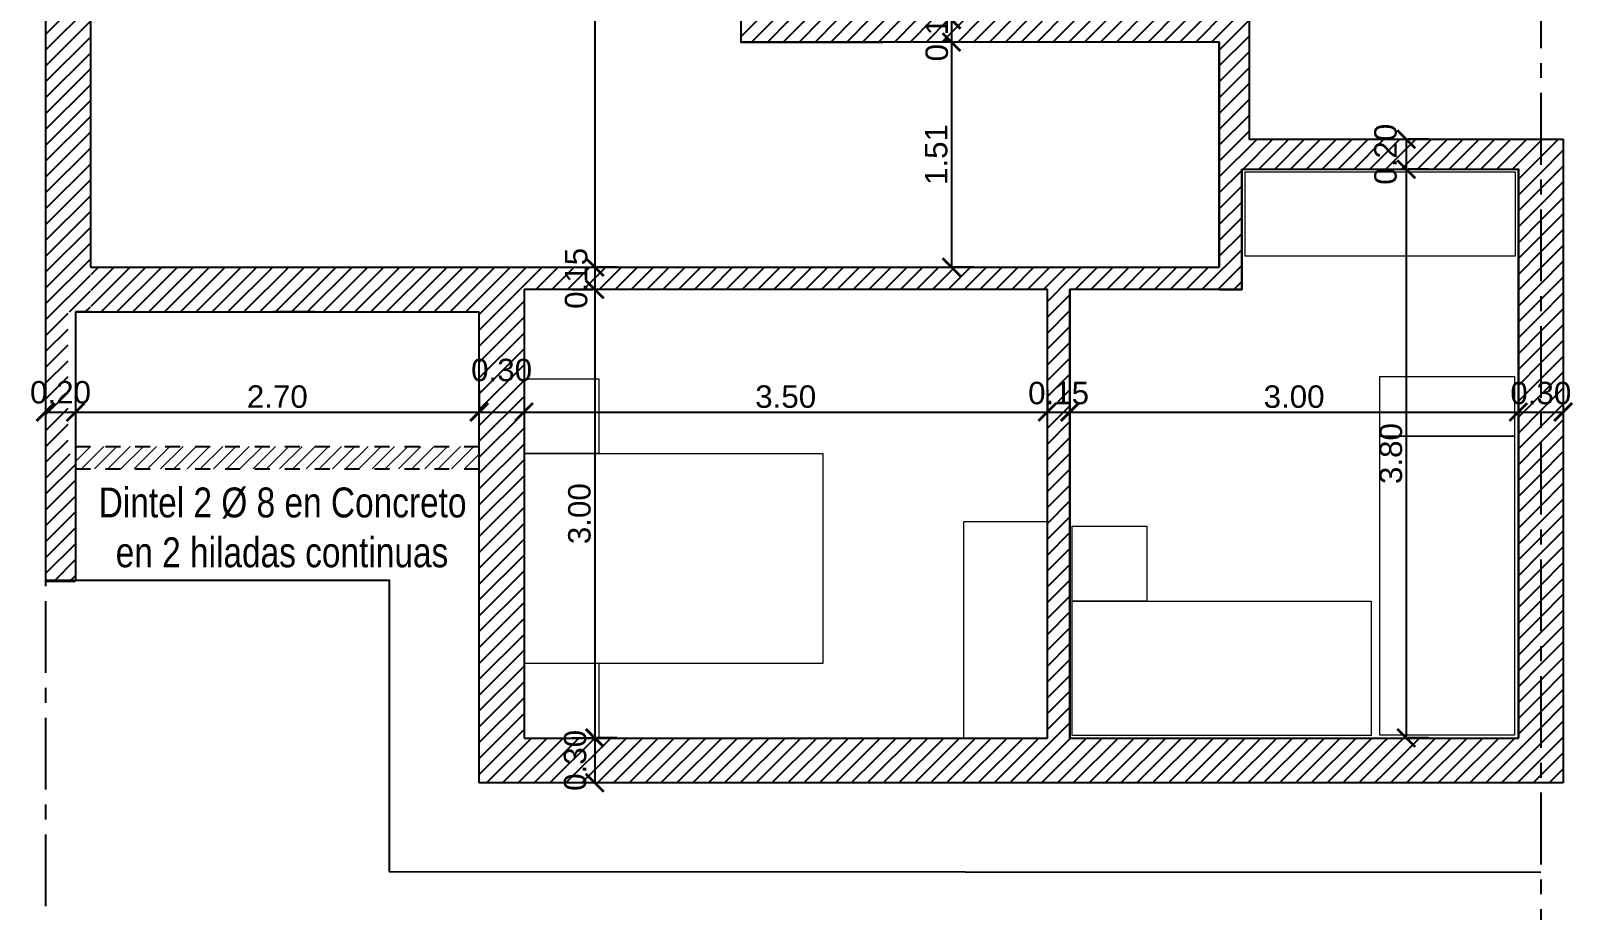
# Model space of a CAD drawing. Header units: millimetres. Extents: x 167 to 343, y -139 to 78.
# Drawn here: x 286.81 to 297.12, y -54.12 to -48.24 of the extents above; entities that cross this region are included whole.
import ezdxf

# ---------------------------------------------------------------- set-up
doc = ezdxf.new("R2010")
doc.units = ezdxf.units.MM
doc.header["$LTSCALE"] = 0.1
doc.header["$MEASUREMENT"] = 0
doc.header["$PDMODE"] = 3
doc.header["$PDSIZE"] = 0.1
for name, pattern in [('ACAD_ISO02W100', [15, 12, -3]), ('ACAD_ISO04W100', [30, 24, -3, 0, -3]), ('HIDDEN', [0.375, 0.25, -0.125])]:
    doc.linetypes.add(name, pattern=pattern)
doc.layers.get('DEFPOINTS').update_dxf_attribs({"color": 1})
for name, color, linetype in [('11.Ejes', 6, 'ACAD_ISO04W100'), ('CONT_PLATEA', 4, 'Continuous'), ('Cotas', 1, 'Continuous'), ('ELMER', 2, 'Continuous'), ('ESTRUCTURAS', 3, 'Continuous'), ('MURO', 4, 'Continuous'), ('POLILINEA SUP', 150, 'Continuous')]:
    doc.layers.add(name, color=color, linetype=linetype)
for name, color, linetype, lineweight in [('17.Sombras', 8, 'Continuous', 5), ('MURO BAJO', 4, 'Continuous', 13), ('SOMBRA', 1, 'Continuous', 0)]:
    doc.layers.add(name, color=color, linetype=linetype, lineweight=lineweight)
doc.styles.add('Arial20', font='arial.ttf', dxfattribs={"height": 0.2})
doc.styles.add('Arial30', font='arial.ttf', dxfattribs={"width": 0.8, "height": 0.3})
doc.styles.get("Standard").update_dxf_attribs({"font": 'arial.ttf'})
doc.dimstyles.new('COTA-1-100', dxfattribs={"dimtxt": 0.2, "dimasz": 0.12, "dimexe": 0.012, "dimexo": 0.15, "dimgap": 0.025, "dimtad": 1, "dimzin": 0, "dimdsep": 46, "dimtxsty": 'Arial20', "dimblk1": 'ARCHTICK', "dimblk2": 'ARCHTICK', "dimsah": 1, "dimcen": 0.09, "dimclrd": 256, "dimclre": 256, "dimclrt": 256, "dimazin": 0, "dimtfac": 1, "dimtofl": 0, "dimtmove": 2, "dimatfit": 3, "dimldrblk": 'ARCHTICK', "dimfxl": 1, "dimtolj": 1, "dimtzin": 0, "dimarcsym": 0})

# ---------------------------------------------------------------- blocks, each defined once
blk = doc.blocks.new('_ARCHTICK')
at = {"color": 0, "linetype": 'ByBlock', "const_width": 0.15}
blk.add_lwpolyline([(-0.5, -0.5), (0.5, 0.5)], dxfattribs=at)
blk = doc.blocks.new('*D176')
at = {"layer": 'Cotas', "lineweight": -2, "transparency": 16777216}
for p, q in [((290.577, -45.32), (290.577, -49.821)), ((290.727, -45.32), (290.589, -45.32)), ((290.727, -49.821), (290.589, -49.821))]:
    blk.add_line(p, q, dxfattribs=at)
at = {"layer": 'DEFPOINTS', "color": 0, "transparency": 16777216}
for p in [(290.577, -45.32), (290.577, -49.821), (290.577, -49.821)]:
    blk.add_point(p, dxfattribs=at)
at = {"layer": 'Cotas', "lineweight": -2, "transparency": 16777216, "xscale": 0.12, "yscale": 0.12, "zscale": 0.12}
for p, rotation in [((290.577, -45.32), 90), ((290.577, -49.821), 270)]:
    blk.add_blockref('_ARCHTICK', p, dxfattribs=dict(at, rotation=rotation))
at = {"layer": 'Cotas', "color": 2, "transparency": 16777216, "insert": (290.475, -47.571), "char_height": 0.15, "attachment_point": 5, "rotation": 90}
blk.add_mtext('\\A1;4.50', dxfattribs=at)
blk = doc.blocks.new('*D177')
at = {"layer": 'Cotas', "lineweight": -2, "transparency": 16777216}
for p, q in [((290.577, -49.821), (290.577, -49.97)), ((290.727, -49.821), (290.589, -49.821)), ((290.727, -49.97), (290.589, -49.97))]:
    blk.add_line(p, q, dxfattribs=at)
at = {"layer": 'DEFPOINTS', "color": 0, "transparency": 16777216}
for p in [(290.577, -49.821), (290.577, -49.97), (290.577, -49.97)]:
    blk.add_point(p, dxfattribs=at)
at = {"layer": 'Cotas', "lineweight": -2, "transparency": 16777216, "xscale": 0.12, "yscale": 0.12, "zscale": 0.12}
for p, rotation in [((290.577, -49.821), 90), ((290.577, -49.97), 270)]:
    blk.add_blockref('_ARCHTICK', p, dxfattribs=dict(at, rotation=rotation))
at = {"layer": 'Cotas', "color": 2, "transparency": 16777216, "insert": (290.453, -49.896), "char_height": 0.15, "attachment_point": 5, "rotation": 90}
blk.add_mtext('\\A1;0.15', dxfattribs=at)
blk = doc.blocks.new('*D178')
at = {"layer": 'Cotas', "lineweight": -2, "transparency": 16777216}
for p, q in [((290.427, -49.97), (290.565, -49.97)), ((290.577, -49.97), (290.577, -52.97)), ((290.427, -52.97), (290.565, -52.97))]:
    blk.add_line(p, q, dxfattribs=at)
at = {"layer": 'DEFPOINTS', "color": 0, "transparency": 16777216}
for p in [(290.577, -49.97), (290.577, -52.97), (290.577, -52.97)]:
    blk.add_point(p, dxfattribs=at)
at = {"layer": 'Cotas', "lineweight": -2, "transparency": 16777216, "xscale": 0.12, "yscale": 0.12, "zscale": 0.12}
for p, rotation in [((290.577, -49.97), 90), ((290.577, -52.97), 270)]:
    blk.add_blockref('_ARCHTICK', p, dxfattribs=dict(at, rotation=rotation))
at = {"layer": 'Cotas', "color": 2, "transparency": 16777216, "insert": (290.475, -51.47), "char_height": 0.15, "attachment_point": 5, "rotation": 90}
blk.add_mtext('\\A1;3.00', dxfattribs=at)
blk = doc.blocks.new('*D179')
at = {"layer": 'Cotas', "lineweight": -2, "transparency": 16777216}
for p, q in [((290.577, -52.97), (290.577, -53.27)), ((290.727, -52.97), (290.589, -52.97)), ((290.727, -53.27), (290.589, -53.27))]:
    blk.add_line(p, q, dxfattribs=at)
at = {"layer": 'DEFPOINTS', "color": 0, "transparency": 16777216}
for p in [(290.577, -52.97), (290.577, -53.27), (290.577, -53.27)]:
    blk.add_point(p, dxfattribs=at)
at = {"layer": 'Cotas', "lineweight": -2, "transparency": 16777216, "xscale": 0.12, "yscale": 0.12, "zscale": 0.12}
for p, rotation in [((290.577, -52.97), 90), ((290.577, -53.27), 270)]:
    blk.add_blockref('_ARCHTICK', p, dxfattribs=dict(at, rotation=rotation))
at = {"layer": 'Cotas', "color": 2, "transparency": 16777216, "insert": (290.446, -53.12), "char_height": 0.15, "attachment_point": 5, "rotation": 90}
blk.add_mtext('\\A1;0.30', dxfattribs=at)
blk = doc.blocks.new('*D180')
at = {"layer": 'Cotas', "lineweight": -2, "transparency": 16777216}
for p, q in [((286.904, -50.271), (286.904, -50.802)), ((287.105, -50.271), (287.105, -50.802)), ((286.904, -50.79), (287.105, -50.79))]:
    blk.add_line(p, q, dxfattribs=at)
at = {"layer": 'DEFPOINTS', "color": 0, "transparency": 16777216}
for p in [(286.904, -50.121), (287.105, -50.121), (287.105, -50.79)]:
    blk.add_point(p, dxfattribs=at)
at = {"layer": 'Cotas', "lineweight": -2, "transparency": 16777216, "xscale": 0.12, "yscale": 0.12, "zscale": 0.12, "rotation": 180}
blk.add_blockref('_ARCHTICK', (286.904, -50.79), dxfattribs=at)
at = {"layer": 'Cotas', "lineweight": -2, "transparency": 16777216, "xscale": 0.12, "yscale": 0.12, "zscale": 0.12}
blk.add_blockref('_ARCHTICK', (287.105, -50.79), dxfattribs=at)
at = {"layer": 'Cotas', "color": 2, "transparency": 16777216, "insert": (287.004, -50.659), "char_height": 0.15, "attachment_point": 5}
blk.add_mtext('\\A1;0.20', dxfattribs=at)
blk = doc.blocks.new('*D181')
at = {"layer": 'Cotas', "lineweight": -2, "transparency": 16777216}
for p, q in [((287.105, -50.64), (287.105, -50.778)), ((289.804, -50.64), (289.804, -50.778)), ((287.105, -50.79), (289.804, -50.79))]:
    blk.add_line(p, q, dxfattribs=at)
at = {"layer": 'DEFPOINTS', "color": 0, "transparency": 16777216}
for p in [(287.105, -50.79), (289.804, -50.79), (289.804, -50.79)]:
    blk.add_point(p, dxfattribs=at)
at = {"layer": 'Cotas', "lineweight": -2, "transparency": 16777216, "xscale": 0.12, "yscale": 0.12, "zscale": 0.12, "rotation": 180}
blk.add_blockref('_ARCHTICK', (287.105, -50.79), dxfattribs=at)
at = {"layer": 'Cotas', "lineweight": -2, "transparency": 16777216, "xscale": 0.12, "yscale": 0.12, "zscale": 0.12}
blk.add_blockref('_ARCHTICK', (289.804, -50.79), dxfattribs=at)
at = {"layer": 'Cotas', "color": 2, "transparency": 16777216, "insert": (288.454, -50.688), "char_height": 0.15, "attachment_point": 5}
blk.add_mtext('\\A1;2.70', dxfattribs=at)
blk = doc.blocks.new('*D182')
at = {"layer": 'Cotas', "lineweight": -2, "transparency": 16777216}
for p, q in [((289.804, -50.64), (289.804, -50.778)), ((290.104, -50.64), (290.104, -50.778)), ((289.804, -50.79), (290.104, -50.79))]:
    blk.add_line(p, q, dxfattribs=at)
at = {"layer": 'DEFPOINTS', "color": 0, "transparency": 16777216}
for p in [(289.804, -50.79), (290.104, -50.79), (290.104, -50.79)]:
    blk.add_point(p, dxfattribs=at)
at = {"layer": 'Cotas', "lineweight": -2, "transparency": 16777216, "xscale": 0.12, "yscale": 0.12, "zscale": 0.12, "rotation": 180}
blk.add_blockref('_ARCHTICK', (289.804, -50.79), dxfattribs=at)
at = {"layer": 'Cotas', "lineweight": -2, "transparency": 16777216, "xscale": 0.12, "yscale": 0.12, "zscale": 0.12}
blk.add_blockref('_ARCHTICK', (290.104, -50.79), dxfattribs=at)
at = {"layer": 'Cotas', "color": 2, "transparency": 16777216, "insert": (289.954, -50.51), "char_height": 0.15, "attachment_point": 5}
blk.add_mtext('\\A1;0.30', dxfattribs=at)
blk = doc.blocks.new('*D183')
at = {"layer": 'Cotas', "lineweight": -2, "transparency": 16777216}
for p, q in [((290.104, -50.64), (290.104, -50.778)), ((293.604, -50.64), (293.604, -50.778)), ((290.104, -50.79), (293.604, -50.79))]:
    blk.add_line(p, q, dxfattribs=at)
at = {"layer": 'DEFPOINTS', "color": 0, "transparency": 16777216}
for p in [(290.104, -50.79), (293.604, -50.79), (293.604, -50.79)]:
    blk.add_point(p, dxfattribs=at)
at = {"layer": 'Cotas', "lineweight": -2, "transparency": 16777216, "xscale": 0.12, "yscale": 0.12, "zscale": 0.12, "rotation": 180}
blk.add_blockref('_ARCHTICK', (290.104, -50.79), dxfattribs=at)
at = {"layer": 'Cotas', "lineweight": -2, "transparency": 16777216, "xscale": 0.12, "yscale": 0.12, "zscale": 0.12}
blk.add_blockref('_ARCHTICK', (293.604, -50.79), dxfattribs=at)
at = {"layer": 'Cotas', "color": 2, "transparency": 16777216, "insert": (291.854, -50.688), "char_height": 0.15, "attachment_point": 5}
blk.add_mtext('\\A1;3.50', dxfattribs=at)
blk = doc.blocks.new('*D184')
at = {"layer": 'Cotas', "lineweight": -2, "transparency": 16777216}
for p, q in [((293.604, -50.64), (293.604, -50.778)), ((293.754, -50.64), (293.754, -50.778)), ((293.604, -50.79), (293.754, -50.79))]:
    blk.add_line(p, q, dxfattribs=at)
at = {"layer": 'DEFPOINTS', "color": 0, "transparency": 16777216}
for p in [(293.604, -50.79), (293.754, -50.79), (293.754, -50.79)]:
    blk.add_point(p, dxfattribs=at)
at = {"layer": 'Cotas', "lineweight": -2, "transparency": 16777216, "xscale": 0.12, "yscale": 0.12, "zscale": 0.12, "rotation": 180}
blk.add_blockref('_ARCHTICK', (293.604, -50.79), dxfattribs=at)
at = {"layer": 'Cotas', "lineweight": -2, "transparency": 16777216, "xscale": 0.12, "yscale": 0.12, "zscale": 0.12}
blk.add_blockref('_ARCHTICK', (293.754, -50.79), dxfattribs=at)
at = {"layer": 'Cotas', "color": 2, "transparency": 16777216, "insert": (293.679, -50.664), "char_height": 0.15, "attachment_point": 5}
blk.add_mtext('\\A1;0.15', dxfattribs=at)
blk = doc.blocks.new('*D185')
at = {"layer": 'Cotas', "lineweight": -2, "transparency": 16777216}
for p, q in [((293.754, -50.64), (293.754, -50.778)), ((296.754, -50.64), (296.754, -50.778)), ((293.754, -50.79), (296.754, -50.79))]:
    blk.add_line(p, q, dxfattribs=at)
at = {"layer": 'DEFPOINTS', "color": 0, "transparency": 16777216}
for p in [(293.754, -50.79), (296.754, -50.79), (296.754, -50.79)]:
    blk.add_point(p, dxfattribs=at)
at = {"layer": 'Cotas', "lineweight": -2, "transparency": 16777216, "xscale": 0.12, "yscale": 0.12, "zscale": 0.12, "rotation": 180}
blk.add_blockref('_ARCHTICK', (293.754, -50.79), dxfattribs=at)
at = {"layer": 'Cotas', "lineweight": -2, "transparency": 16777216, "xscale": 0.12, "yscale": 0.12, "zscale": 0.12}
blk.add_blockref('_ARCHTICK', (296.754, -50.79), dxfattribs=at)
at = {"layer": 'Cotas', "color": 2, "transparency": 16777216, "insert": (295.254, -50.688), "char_height": 0.15, "attachment_point": 5}
blk.add_mtext('\\A1;3.00', dxfattribs=at)
blk = doc.blocks.new('*D186')
at = {"layer": 'Cotas', "lineweight": -2, "transparency": 16777216}
for p, q in [((296.754, -50.64), (296.754, -50.778)), ((297.054, -50.64), (297.054, -50.778)), ((296.754, -50.79), (297.054, -50.79))]:
    blk.add_line(p, q, dxfattribs=at)
at = {"layer": 'DEFPOINTS', "color": 0, "transparency": 16777216}
for p in [(296.754, -50.79), (297.054, -50.79), (297.054, -50.79)]:
    blk.add_point(p, dxfattribs=at)
at = {"layer": 'Cotas', "lineweight": -2, "transparency": 16777216, "xscale": 0.12, "yscale": 0.12, "zscale": 0.12, "rotation": 180}
blk.add_blockref('_ARCHTICK', (296.754, -50.79), dxfattribs=at)
at = {"layer": 'Cotas', "lineweight": -2, "transparency": 16777216, "xscale": 0.12, "yscale": 0.12, "zscale": 0.12}
blk.add_blockref('_ARCHTICK', (297.054, -50.79), dxfattribs=at)
at = {"layer": 'Cotas', "color": 2, "transparency": 16777216, "insert": (296.904, -50.664), "char_height": 0.15, "attachment_point": 5}
blk.add_mtext('\\A1;0.30', dxfattribs=at)
blk = doc.blocks.new('*D189')
at = {"layer": 'Cotas', "lineweight": -2, "transparency": 16777216}
for p, q in [((292.963, -48.166), (292.963, -48.316)), ((293.113, -48.166), (292.975, -48.166)), ((293.113, -48.316), (292.975, -48.316))]:
    blk.add_line(p, q, dxfattribs=at)
at = {"layer": 'DEFPOINTS', "color": 0, "transparency": 16777216}
for p in [(292.963, -48.166), (292.963, -48.316), (292.963, -48.316)]:
    blk.add_point(p, dxfattribs=at)
at = {"layer": 'Cotas', "lineweight": -2, "transparency": 16777216, "xscale": 0.12, "yscale": 0.12, "zscale": 0.12}
for p, rotation in [((292.963, -48.166), 90), ((292.963, -48.316), 270)]:
    blk.add_blockref('_ARCHTICK', p, dxfattribs=dict(at, rotation=rotation))
at = {"layer": 'Cotas', "color": 2, "transparency": 16777216, "insert": (292.865, -48.241), "char_height": 0.15, "attachment_point": 5, "rotation": 90}
blk.add_mtext('\\A1;0.15', dxfattribs=at)
blk = doc.blocks.new('*D190')
at = {"layer": 'Cotas', "lineweight": -2, "transparency": 16777216}
for p, q in [((292.963, -48.316), (292.963, -49.821)), ((293.113, -48.316), (292.975, -48.316)), ((293.113, -49.821), (292.975, -49.821))]:
    blk.add_line(p, q, dxfattribs=at)
at = {"layer": 'DEFPOINTS', "color": 0, "transparency": 16777216}
for p in [(292.963, -48.316), (292.963, -49.821), (292.963, -49.821)]:
    blk.add_point(p, dxfattribs=at)
at = {"layer": 'Cotas', "lineweight": -2, "transparency": 16777216, "xscale": 0.12, "yscale": 0.12, "zscale": 0.12}
for p, rotation in [((292.963, -48.316), 90), ((292.963, -49.821), 270)]:
    blk.add_blockref('_ARCHTICK', p, dxfattribs=dict(at, rotation=rotation))
at = {"layer": 'Cotas', "color": 2, "transparency": 16777216, "insert": (292.861, -49.068), "char_height": 0.15, "attachment_point": 5, "rotation": 90}
blk.add_mtext('\\A1;1.51', dxfattribs=at)
blk = doc.blocks.new('*D191')
at = {"layer": 'Cotas', "lineweight": -2, "transparency": 16777216}
for p, q in [((296.004, -48.966), (296.004, -49.166)), ((296.154, -48.966), (296.016, -48.966)), ((296.154, -49.166), (296.016, -49.166))]:
    blk.add_line(p, q, dxfattribs=at)
at = {"layer": 'DEFPOINTS', "color": 0, "transparency": 16777216}
for p in [(296.004, -48.966), (296.004, -49.166), (296.004, -49.166)]:
    blk.add_point(p, dxfattribs=at)
at = {"layer": 'Cotas', "lineweight": -2, "transparency": 16777216, "xscale": 0.12, "yscale": 0.12, "zscale": 0.12}
for p, rotation in [((296.004, -48.966), 90), ((296.004, -49.166), 270)]:
    blk.add_blockref('_ARCHTICK', p, dxfattribs=dict(at, rotation=rotation))
at = {"layer": 'Cotas', "color": 2, "transparency": 16777216, "insert": (295.866, -49.066), "char_height": 0.15, "attachment_point": 5, "rotation": 90}
blk.add_mtext('\\A1;0.20', dxfattribs=at)
blk = doc.blocks.new('*D192')
at = {"layer": 'Cotas', "lineweight": -2, "transparency": 16777216}
for p, q in [((295.854, -49.166), (295.992, -49.166)), ((296.004, -49.166), (296.004, -52.97)), ((296.154, -52.97), (296.016, -52.97))]:
    blk.add_line(p, q, dxfattribs=at)
at = {"layer": 'DEFPOINTS', "color": 0, "transparency": 16777216}
for p in [(296.004, -49.166), (296.004, -52.97), (296.004, -52.97)]:
    blk.add_point(p, dxfattribs=at)
at = {"layer": 'Cotas', "lineweight": -2, "transparency": 16777216, "xscale": 0.12, "yscale": 0.12, "zscale": 0.12}
for p, rotation in [((296.004, -49.166), 90), ((296.004, -52.97), 270)]:
    blk.add_blockref('_ARCHTICK', p, dxfattribs=dict(at, rotation=rotation))
at = {"layer": 'Cotas', "color": 2, "transparency": 16777216, "insert": (295.902, -51.068), "char_height": 0.15, "attachment_point": 5, "rotation": 90}
blk.add_mtext('\\A1;3.80', dxfattribs=at)

msp = doc.modelspace()

# ---------------------------------------------------------------- hatches: boundary and pattern name
at = {"layer": 'ELMER', "linetype": 'Continuous', "true_color": 0xf8991e}
h = msp.add_hatch(dxfattribs=at)
h.set_pattern_fill('ANSI31', color=30, scale=0.6)
h.paths.add_polyline_path([(287.204, -45.3204), (287.904, -45.3204), (287.904, -45.0214), (286.9052, -45.0204), (286.9045, -45.0204), (287.904, -45.0204), (287.904, -45.0204), (286.9045, -45.0204), (286.9043, -51.0704), (287.0549, -51.0704), (287.0549, -50.1204), (287.204, -50.1204)])
h.paths.add_polyline_path([(287.104, -51.0704), (286.9043, -51.0704), (286.9043, -51.9204), (287.104, -51.9204)])
h.paths.add_polyline_path([(289.8041, -49.8206), (287.2081, -49.8206), (287.2084, -50.1204), (289.8041, -50.1204)])
h.paths.add_polyline_path([(291.704, -45.0204), (291.6962, -45.0204), (290.9536, -45.0213), (290.9536, -45.3204), (291.554, -45.3204), (291.554, -48.3156), (293.504, -48.3156), (293.504, -48.1656), (291.704, -48.1656), (291.704, -45.8172), (293.504, -45.8172), (293.504, -45.6673), (291.704, -45.6672)])
h.paths.add_polyline_path([(293.704, -45.6672), (293.504, -45.6672), (293.504, -48.3156), (294.754, -48.3156), (294.754, -49.8204), (293.754, -49.8204), (294.904, -49.8204), (294.904, -49.1656), (296.754, -49.1656), (296.754, -52.9704), (295.854, -52.9704), (295.854, -53.2704), (296.904, -53.2704), (296.904, -48.9656), (294.954, -48.9656), (294.954, -48.1156), (293.704, -48.1156)])
h.paths.add_polyline_path([(290.9536, -45.3204), (290.9536, -45.0209), (287.904, -45.0204), (287.904, -45.3204)])
h = msp.add_hatch(dxfattribs=at)
h.set_pattern_fill('ANSI31', color=30, scale=0.6)
h.paths.add_polyline_path([(297.054, -48.9656), (296.904, -48.9656), (296.904, -53.2704), (297.054, -53.2704)])
h = msp.add_hatch(dxfattribs=at)
h.set_pattern_fill('ANSI31', color=30, scale=0.6)
h.paths.add_polyline_path([(294.904, -49.9094), (294.904, -49.8213), (289.804, -49.8213), (289.804, -53.2704), (292.454, -53.2704), (292.454, -52.9704), (290.104, -52.9704), (290.104, -49.9704), (294.904, -49.9704), (294.904, -49.9465), (294.904, -49.9144), (294.904, -49.9044)])
h = msp.add_hatch(dxfattribs=at)
h.set_pattern_fill('ANSI31', color=30, scale=0.6)
h.paths.add_polyline_path([(292.454, -52.9704), (292.454, -53.2704), (295.854, -53.2704), (295.854, -52.9704), (293.754, -52.9704), (293.754, -49.8204), (293.604, -49.8204), (293.604, -52.9704)])
at = {"layer": 'SOMBRA', "true_color": 0x2776bb}
h = msp.add_hatch(dxfattribs=at)
h.set_pattern_fill('ANSI31', color=152, scale=0.5)
h.set_pattern_definition([(45, (-21.01054, -194.038074), (-0.044194174, 0.044194174), [])])
h.paths.add_polyline_path([(289.804, -51.0204), (287.1043, -51.0204), (287.1043, -51.1704), (289.804, -51.1704)])

# ---------------------------------------------------------------- linework, layer by layer
at = {"layer": '11.Ejes', "ltscale": 0.2}
msp.add_line((296.904, -43.1959), (296.904, -56.9367), dxfattribs=at)
msp.add_lwpolyline([(286.904, -43.4756), (286.904, -56.9443)], dxfattribs=at)
at = {"layer": '17.Sombras', "ltscale": 0.5}
msp.add_line((293.604, -48.3156), (292.504, -48.3156), dxfattribs=at)
at = {"layer": '17.Sombras', "color": 8, "true_color": 0x7d7d7d}
msp.add_line((288.4291, -50.1205), (287.204, -50.1205), dxfattribs=at)
at = {"layer": '17.Sombras', "linetype": 'ACAD_ISO02W100', "ltscale": 18}
for points in [[(294.924, -49.1856), (294.924, -49.7456), (296.734, -49.7456), (296.734, -49.1856)], [(293.604, -51.5254), (293.044, -51.5254), (293.044, -52.9704), (293.604, -52.9704)]]:
    msp.add_lwpolyline(points, close=True, dxfattribs=at)
for points in [[(290.104, -50.568), (290.604, -50.568), (290.604, -51.068), (290.104, -51.068), (290.104, -50.568)], [(295.8286, -50.5514), (296.7286, -50.5514), (296.7286, -50.9514), (295.8286, -50.9514), (295.8286, -50.5514)], [(295.8286, -52.9514), (295.8286, -50.9514), (296.7286, -50.9514), (296.7286, -52.9514), (295.8286, -52.9514)], [(290.104, -52.4704), (292.104, -52.4704), (292.104, -51.0704), (290.104, -51.0704), (290.104, -52.4704)], [(293.7699, -51.5546), (294.2699, -51.5546), (294.2699, -52.0546), (293.7699, -52.0546), (293.7699, -51.5546)], [(293.7699, -52.0546), (295.7699, -52.0546), (295.7699, -52.9546), (293.7699, -52.9546), (293.7699, -52.0546)], [(290.104, -52.4704), (290.604, -52.4704), (290.604, -52.9704), (290.104, -52.9704), (290.104, -52.4704)]]:
    msp.add_lwpolyline(points, dxfattribs=at)
at = {"layer": 'CONT_PLATEA', "color": 1}
msp.add_lwpolyline([(296.905, -53.8704), (289.204, -53.8666), (289.204, -51.9166), (286.904, -51.9166)], dxfattribs=at)
at = {"layer": 'MURO'}
for p, q in [((286.904, -45.0204), (286.904, -51.9204)), ((286.904, -45.0204), (286.904, -51.9204)), ((287.204, -45.3204), (287.2049, -49.8206)), ((294.954, -48.1156), (294.954, -48.9656)), ((293.504, -48.3156), (291.554, -48.3156)), ((294.754, -48.3156), (293.504, -48.3156)), ((294.754, -48.3156), (294.754, -49.8204)), ((294.954, -48.9656), (297.054, -48.9656)), ((294.904, -49.1656), (296.754, -49.1656)), ((294.904, -49.9704), (294.904, -49.1656)), ((287.204, -49.8205), (287.204, -49.8205)), ((287.2049, -49.8206), (289.804, -49.8204)), ((289.804, -49.8213), (293.604, -49.8213)), ((293.604, -49.8213), (293.604, -49.8204)), ((293.604, -49.8204), (294.754, -49.8204)), ((294.754, -49.8204), (294.754, -49.8204)), ((293.604, -49.9704), (290.104, -49.9704)), ((290.104, -49.9704), (290.104, -52.9704)), ((293.604, -52.9704), (293.604, -49.9704)), ((293.754, -49.9704), (293.754, -52.9704)), ((294.754, -49.9704), (293.754, -49.9704)), ((294.754, -49.9704), (294.904, -49.9704)), ((287.1049, -50.1206), (287.104, -51.9204)), ((287.204, -50.1206), (287.1049, -50.1206)), ((287.1049, -50.1206), (289.8041, -50.1206)), ((287.204, -50.1206), (287.204, -50.1204)), ((287.2046, -50.1205), (287.204, -50.1205)), ((289.804, -53.2704), (289.804, -50.1206)), ((287.104, -51.9204), (286.904, -51.9204)), ((286.904, -51.9204), (287.104, -51.9205)), ((290.104, -52.9704), (293.604, -52.9704)), ((293.754, -52.9704), (296.754, -52.9704))]:
    msp.add_line(p, q, dxfattribs=at)
at = {"layer": 'MURO', "ltscale": 0.5}
for p, q in [((297.054, -48.9656), (297.054, -53.2704)), ((296.754, -52.9704), (296.754, -49.1656)), ((295.854, -52.9704), (296.754, -52.9704)), ((297.054, -53.2704), (289.804, -53.2704))]:
    msp.add_line(p, q, dxfattribs=at)
at = {"layer": 'MURO'}
for points in [[(291.704, -45.0204), (291.704, -45.6672), (293.704, -45.6672), (293.704, -48.1156), (294.954, -48.1189), (294.954, -48.9656), (294.954, -48.9656)], [(294.754, -49.8204), (294.754, -48.3156), (293.504, -48.3156)], [(294.904, -49.1656), (294.904, -49.9704), (294.754, -49.9704)], [(294.904, -49.1656), (296.754, -49.1656), (296.754, -52.9704)], [(288.4289, -49.8206), (288.4289, -49.8205), (288.704, -49.8204), (288.704, -49.8205)], [(288.704, -50.1204), (288.4291, -50.1205), (288.4291, -50.1204)]]:
    msp.add_lwpolyline(points, dxfattribs=at)
at = {"layer": 'MURO', "ltscale": 0.5}
msp.add_lwpolyline([(290.9536, -45.3204), (290.9536, -45.3204), (291.554, -45.3204), (291.554, -48.3156), (292.504, -48.3156)], dxfattribs=at)
at = {"layer": 'MURO'}
msp.add_lwpolyline([(293.754, -52.9704), (293.754, -52.9704), (293.754, -49.9704), (293.754, -49.9704)], close=True, dxfattribs=at)
at = {"layer": 'MURO BAJO'}
for p, q in [((287.2049, -49.8206), (288.4289, -49.8206)), ((287.2049, -49.8206), (288.4289, -49.8206)), ((287.2049, -50.1206), (288.4048, -50.1206)), ((291.254, -52.9704), (292.454, -52.9704)), ((294.654, -52.9704), (295.854, -52.9704)), ((292.454, -53.2704), (291.254, -53.2704)), ((295.854, -53.2704), (294.654, -53.2704))]:
    msp.add_line(p, q, dxfattribs=at)
at = {"layer": 'POLILINEA SUP', "color": 4, "linetype": 'HIDDEN', "ltscale": 4}
for p, q in [((287.1043, -51.0204), (289.804, -51.0204)), ((287.1043, -51.1704), (289.804, -51.1704))]:
    msp.add_line(p, q, dxfattribs=at)

# ---------------------------------------------------------------- texts
at = {"layer": 'ESTRUCTURAS', "insert": (286.94, -51.295), "char_height": 0.2, "width": 3.073737, "attachment_point": 1, "style": 'Arial30'}
msp.add_mtext('\\pi0.31962;Dintel 2 Ø 8 en Concreto\\P\\pi0.43308;en 2 hiladas continuas', dxfattribs=at)

# ---------------------------------------------------------------- dimensions: what is measured, and where the dimension line sits
at = {"layer": 'Cotas'}
for base, p1, p2, picture, middle in [((290.5771, -49.8213), (290.5771, -45.3204), (290.5771, -49.8213), '*D176', (290.4755, -47.5709)), ((292.9627, -49.8213), (292.9627, -48.3156), (292.9627, -49.8213), '*D190', (292.8611, -49.0684)), ((296.004, -52.9704), (296.004, -49.1656), (296.004, -52.9704), '*D192', (295.9024, -51.068)), ((290.5771, -52.9704), (290.5771, -49.9704), (290.5771, -52.9704), '*D178', (290.4754, -51.4704))]:
    dim = msp.add_linear_dim(base=base, p1=p1, p2=p2, angle=90, dimstyle='COTA-1-100', override={"dimtxt": 0.15, "dimtxsty": 'Standard', "dimclrt": 2}, dxfattribs=at)
    dim.commit()
    dim.dimension.update_dxf_attribs({"geometry": picture, "text_midpoint": middle})
for base, p1, p2, picture, middle in [((292.9627, -48.3156), (292.9627, -48.1656), (292.9627, -48.3156), '*D189', (292.8648, -48.2406)), ((296.004, -49.1656), (296.004, -48.9656), (296.004, -49.1656), '*D191', (295.8655, -49.0656)), ((290.5771, -49.9704), (290.5771, -49.8213), (290.5771, -49.9704), '*D177', (290.4531, -49.8959)), ((290.5771, -53.2704), (290.5771, -52.9704), (290.5771, -53.2704), '*D179', (290.4464, -53.1204))]:
    dim = msp.add_linear_dim(base=base, p1=p1, p2=p2, angle=90, dimstyle='COTA-1-100', override={"dimtxt": 0.15, "dimtxsty": 'Standard', "dimclrt": 2}, dxfattribs=at)
    dim.commit()
    dim.dimension.update_dxf_attribs({"geometry": picture, "text_midpoint": middle, "dimtype": 160})
for base, p1, p2, picture, middle in [((287.1049, -50.7899), (286.904, -50.1206), (287.1049, -50.1207), '*D180', (287.0045, -50.6592)), ((290.104, -50.7899), (289.804, -50.7899), (290.104, -50.7899), '*D182', (289.954, -50.5105))]:
    dim = msp.add_linear_dim(base=base, p1=p1, p2=p2, dimstyle='COTA-1-100', override={"dimtxt": 0.15, "dimtxsty": 'Standard', "dimclrt": 2}, dxfattribs=at)
    dim.commit()
    dim.dimension.update_dxf_attribs({"geometry": picture, "text_midpoint": middle, "dimtype": 160})
for base, p1, p2, picture, middle in [((289.804, -50.7899), (287.1049, -50.7899), (289.804, -50.7899), '*D181', (288.4545, -50.6883)), ((293.604, -50.7899), (290.104, -50.7899), (293.604, -50.7899), '*D183', (291.854, -50.6882)), ((293.754, -50.7899), (293.604, -50.7899), (293.754, -50.7899), '*D184', (293.679, -50.6638)), ((296.754, -50.7899), (293.754, -50.7899), (296.754, -50.7899), '*D185', (295.254, -50.6882)), ((297.054, -50.7899), (296.754, -50.7899), (297.054, -50.7899), '*D186', (296.904, -50.6637))]:
    dim = msp.add_linear_dim(base=base, p1=p1, p2=p2, dimstyle='COTA-1-100', override={"dimtxt": 0.15, "dimtxsty": 'Standard', "dimclrt": 2}, dxfattribs=at)
    dim.commit()
    dim.dimension.update_dxf_attribs({"geometry": picture, "text_midpoint": middle})

doc.saveas('drawing.dxf')
